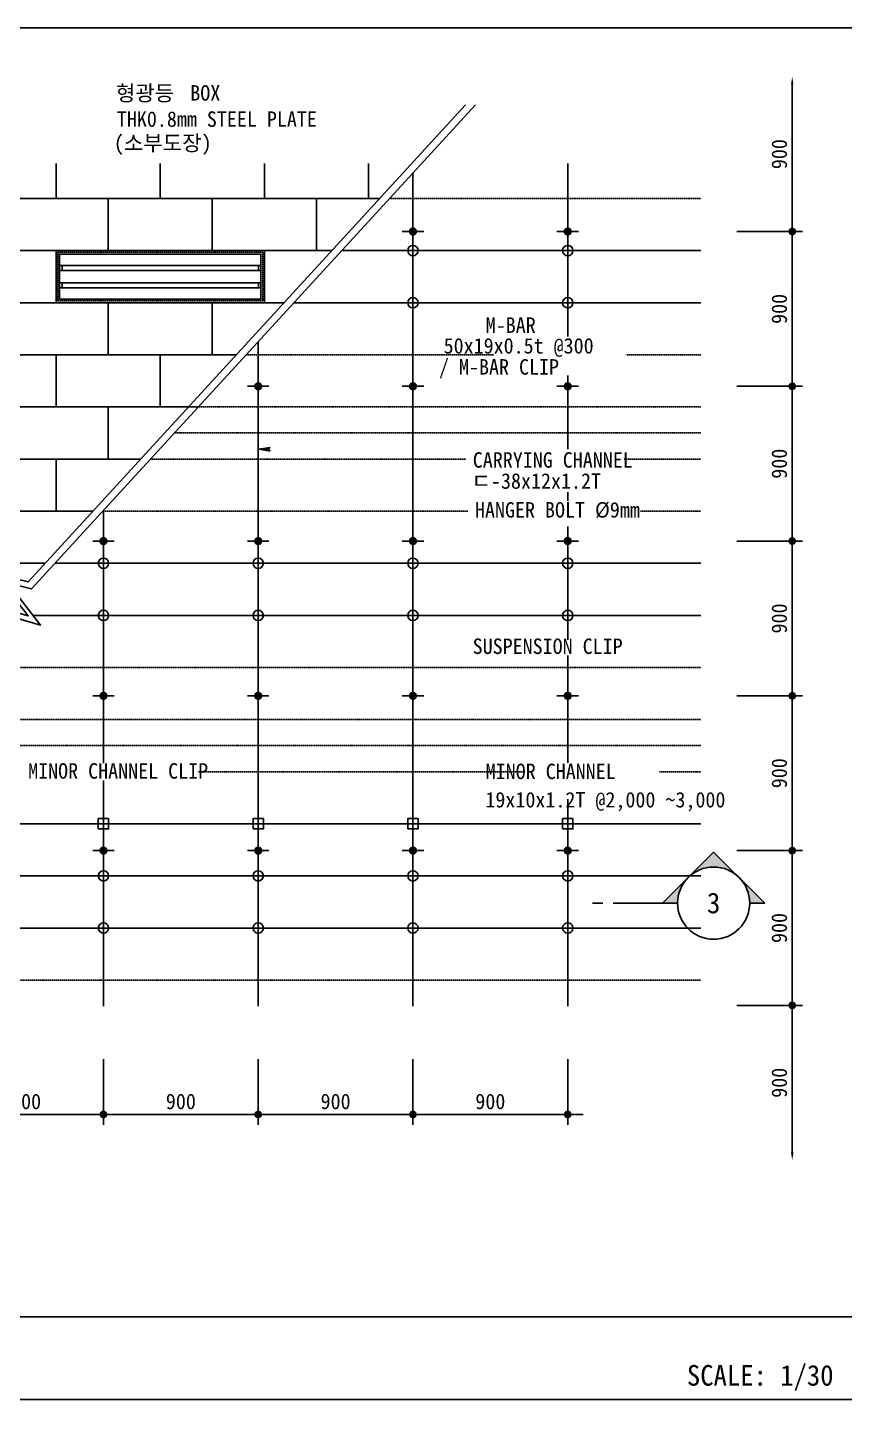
# Model space of a CAD drawing. Header units: millimetres. Extents: x 4197 to 36683, y 11436 to 28100.
# Drawn here: x 10278 to 15024, y 19965 to 28100 of the extents above; entities that cross this region are included whole.
import ezdxf
from ezdxf.enums import TextEntityAlignment as Align

# ---------------------------------------------------------------- set-up
doc = ezdxf.new("R2010")
doc.units = ezdxf.units.MM
doc.header["$MEASUREMENT"] = 0
doc.linetypes.add('HIDDEN', pattern=[0.375, 0.25, -0.125])
doc.layers.get('0').update_dxf_attribs({"linetype": 'CONTINUOUS'})
for name, color, linetype in [('1', 1, 'CONTINUOUS'), ('3', 6, 'CONTINUOUS'), ('9', 9, 'CONTINUOUS'), ('A-DIMS', 7, 'CONTINUOUS'), ('A-MKXS-LEAD', 7, 'CONTINUOUS'), ('CARRY', 4, 'CONTINUOUS'), ('CEILINGTILE', 5, 'CONTINUOUS'), ('FORM', 7, 'CONTINUOUS'), ('LIGHT', 7, 'CONTINUOUS'), ('POT', 7, 'CONTINUOUS'), ('TEX', 3, 'CONTINUOUS'), ('TEXT', 7, 'CONTINUOUS')]:
    doc.layers.add(name, color=color, linetype=linetype)
for name, color, linetype, lineweight in [('A-MKXS-MAK1', 3, 'CONTINUOUS', 25), ('A-MKXS-TEXT1', 3, 'CONTINUOUS', 25), ('A-MKXS-TEXT2', 7, 'CONTINUOUS', 25)]:
    doc.layers.add(name, color=color, linetype=linetype, lineweight=lineweight)
doc.styles.add('HY울릉도L', font='malgun.ttf')
doc.styles.add('돋움', font='')
doc.styles.add('돋움체', font='')
doc.styles.get('돋움').set_extended_font_data('DotumChe')
doc.styles.get('돋움체').set_extended_font_data('DotumChe')
doc.dimstyles.new('CDIM', dxfattribs={"dimtxt": 3, "dimasz": 1.5, "dimexe": 2, "dimexo": 1, "dimgap": 1, "dimtad": 1, "dimdec": 0, "dimrnd": 0.5, "dimzin": 0, "dimdsep": 32, "dimlunit": 6, "dimtxsty": 'HY울릉도L', "dimblk1": '_CIDOT', "dimblk2": '_CIDOT', "dimsah": 1, "dimcen": 5.5, "dimclrd": 2, "dimclre": 2, "dimclrt": 7, "dimadec": 0, "dimazin": 0, "dimtfac": 1, "dimtdec": 0, "dimtix": 1, "dimtmove": 2, "dimatfit": 1, "dimldrblk": '_CIDOT', "dimfxl": 1, "dimtolj": 1, "dimtzin": 0, "dimlwd": -1, "dimarcsym": 0})

# ---------------------------------------------------------------- blocks, each defined once
blk = doc.blocks.new('BKD1')
at = {"layer": 'TEXT', "color": 8}
for p, q in [((2.22, 0.36), (0, 0)), ((0, 0), (1.88, 0)), ((0, 0), (1.88, 0)), ((2.22, -0.36), (0, 0)), ((1.88, 0), (2.22, 0.36)), ((1.88, 0), (2.22, -0.36))]:
    blk.add_line(p, q, dxfattribs=at)
for points in [[(0, 0), (1.88, 0), (2.22, 0.36), (0, 0)], [(2.22, 0.36), (1.88, 0), (0, 0), (2.22, 0.36)], [(0, 0), (1.88, 0), (2.22, -0.36), (0, 0)], [(2.22, -0.36), (1.88, 0), (0, 0), (2.22, -0.36)]]:
    blk.add_solid(points, dxfattribs=at)
blk = doc.blocks.new('POT')
at = {"layer": 'POT', "color": 9}
for p, q in [((-1.25, 0), (1.25, 0)), ((0, -1.25), (0, 1.25))]:
    blk.add_line(p, q, dxfattribs=at)
at = {"layer": 'POT', "color": 41, "const_width": 0.384}
blk.add_lwpolyline([(0, 0.29, -1), (0, -0.29, -1)], format="xyb", close=True, dxfattribs=at)
blk = doc.blocks.new('_CIDOT')
at = {"color": 0, "linetype": 'ByBlock'}
blk.add_line((2, 0), (-1, 0), dxfattribs=at)
at = {"color": 0, "linetype": 'ByBlock', "const_width": 0.5}
blk.add_lwpolyline([(-0.25, 0, 1), (0.25, 0, 1)], format="xyb", close=True, dxfattribs=at)
blk = doc.blocks.new('*D18')
at = {"layer": 'A-DIMS', "lineweight": -2, "transparency": 16777216}
for p, q in [((9816.9, 22104.4), (9816.9, 21722.2)), ((10716.9, 22104.4), (10716.9, 21722.2))]:
    blk.add_line(p, q, dxfattribs=at)
at = {"layer": 'A-DIMS', "transparency": 16777216}
blk.add_line((9861.9, 21782.2), (10671.9, 21782.2), dxfattribs=at)
at = {"layer": 'A-DIMS', "transparency": 16777216, "xscale": 45, "yscale": 45, "zscale": 45, "rotation": 180}
blk.add_blockref('_CIDOT', (9816.9, 21782.2), dxfattribs=at)
at = {"layer": 'A-DIMS', "transparency": 16777216, "xscale": 45, "yscale": 45, "zscale": 45}
blk.add_blockref('_CIDOT', (10716.9, 21782.2), dxfattribs=at)
at = {"layer": 'A-DIMS', "color": 3, "transparency": 16777216, "insert": (10266.9, 21857.3), "char_height": 90, "attachment_point": 5, "style": '돋움체'}
blk.add_mtext('\\A1;900', dxfattribs=at)
blk = doc.blocks.new('*D19')
at = {"layer": 'A-DIMS', "lineweight": -2, "transparency": 16777216}
for p, q in [((11616.9, 22104.4), (11616.9, 21722.2)), ((12516.9, 22104.4), (12516.9, 21722.2))]:
    blk.add_line(p, q, dxfattribs=at)
at = {"layer": 'A-DIMS', "transparency": 16777216}
blk.add_line((11661.9, 21782.2), (12471.9, 21782.2), dxfattribs=at)
at = {"layer": 'A-DIMS', "transparency": 16777216, "xscale": 45, "yscale": 45, "zscale": 45, "rotation": 180}
blk.add_blockref('_CIDOT', (11616.9, 21782.2), dxfattribs=at)
at = {"layer": 'A-DIMS', "transparency": 16777216, "xscale": 45, "yscale": 45, "zscale": 45}
blk.add_blockref('_CIDOT', (12516.9, 21782.2), dxfattribs=at)
at = {"layer": 'A-DIMS', "color": 3, "transparency": 16777216, "insert": (12066.9, 21857.3), "char_height": 90, "attachment_point": 5, "style": '돋움체'}
blk.add_mtext('\\A1;900', dxfattribs=at)
blk = doc.blocks.new('*D20')
at = {"layer": 'A-DIMS', "lineweight": -2, "transparency": 16777216}
for p, q in [((12516.9, 22104.4), (12516.9, 21722.2)), ((13416.9, 22104.4), (13416.9, 21722.2))]:
    blk.add_line(p, q, dxfattribs=at)
at = {"layer": 'A-DIMS', "transparency": 16777216}
blk.add_line((12561.9, 21782.2), (13371.9, 21782.2), dxfattribs=at)
at = {"layer": 'A-DIMS', "transparency": 16777216, "xscale": 45, "yscale": 45, "zscale": 45, "rotation": 180}
blk.add_blockref('_CIDOT', (12516.9, 21782.2), dxfattribs=at)
at = {"layer": 'A-DIMS', "transparency": 16777216, "xscale": 45, "yscale": 45, "zscale": 45}
blk.add_blockref('_CIDOT', (13416.9, 21782.2), dxfattribs=at)
at = {"layer": 'A-DIMS', "color": 3, "transparency": 16777216, "insert": (12966.9, 21857.3), "char_height": 90, "attachment_point": 5, "style": '돋움체'}
blk.add_mtext('\\A1;900', dxfattribs=at)
blk = doc.blocks.new('*D21')
at = {"layer": 'A-DIMS', "lineweight": -2, "transparency": 16777216}
for p, q in [((10716.9, 22104.4), (10716.9, 21722.2)), ((11616.9, 22104.4), (11616.9, 21722.2))]:
    blk.add_line(p, q, dxfattribs=at)
at = {"layer": 'A-DIMS', "transparency": 16777216}
blk.add_line((10761.9, 21782.2), (11571.9, 21782.2), dxfattribs=at)
at = {"layer": 'A-DIMS', "transparency": 16777216, "xscale": 45, "yscale": 45, "zscale": 45, "rotation": 180}
blk.add_blockref('_CIDOT', (10716.9, 21782.2), dxfattribs=at)
at = {"layer": 'A-DIMS', "transparency": 16777216, "xscale": 45, "yscale": 45, "zscale": 45}
blk.add_blockref('_CIDOT', (11616.9, 21782.2), dxfattribs=at)
at = {"layer": 'A-DIMS', "color": 3, "transparency": 16777216, "insert": (11166.9, 21857.3), "char_height": 90, "attachment_point": 5, "style": '돋움체'}
blk.add_mtext('\\A1;900', dxfattribs=at)
blk = doc.blocks.new('*D22')
at = {"layer": 'A-DIMS', "lineweight": -2, "transparency": 16777216}
for p, q in [((14400.6, 24216.5), (14782.7, 24216.5)), ((14400.6, 23316.5), (14782.7, 23316.5))]:
    blk.add_line(p, q, dxfattribs=at)
at = {"layer": 'A-DIMS', "transparency": 16777216}
blk.add_line((14722.7, 23361.5), (14722.7, 24171.5), dxfattribs=at)
at = {"layer": 'A-DIMS', "transparency": 16777216, "xscale": 45, "yscale": 45, "zscale": 45}
for p, rotation in [((14722.7, 24216.5), 90), ((14722.7, 23316.5), 270)]:
    blk.add_blockref('_CIDOT', p, dxfattribs=dict(at, rotation=rotation))
at = {"layer": 'A-DIMS', "color": 3, "transparency": 16777216, "insert": (14647.7, 23766.5), "char_height": 90, "attachment_point": 5, "rotation": 90, "style": '돋움체'}
blk.add_mtext('\\A1;900', dxfattribs=at)
blk = doc.blocks.new('*D23')
at = {"layer": 'A-DIMS', "lineweight": -2, "transparency": 16777216}
for p, q in [((14400.6, 25116.5), (14782.7, 25116.5)), ((14400.6, 24216.5), (14782.7, 24216.5))]:
    blk.add_line(p, q, dxfattribs=at)
at = {"layer": 'A-DIMS', "transparency": 16777216}
blk.add_line((14722.7, 24261.5), (14722.7, 25071.5), dxfattribs=at)
at = {"layer": 'A-DIMS', "transparency": 16777216, "xscale": 45, "yscale": 45, "zscale": 45}
for p, rotation in [((14722.7, 25116.5), 90), ((14722.7, 24216.5), 270)]:
    blk.add_blockref('_CIDOT', p, dxfattribs=dict(at, rotation=rotation))
at = {"layer": 'A-DIMS', "color": 3, "transparency": 16777216, "insert": (14647.7, 24666.5), "char_height": 90, "attachment_point": 5, "rotation": 90, "style": '돋움체'}
blk.add_mtext('\\A1;900', dxfattribs=at)
blk = doc.blocks.new('*D24')
at = {"layer": 'A-DIMS', "lineweight": -2, "transparency": 16777216}
for p, q in [((14400.6, 26016.5), (14782.7, 26016.5)), ((14400.6, 25116.5), (14782.7, 25116.5))]:
    blk.add_line(p, q, dxfattribs=at)
at = {"layer": 'A-DIMS', "transparency": 16777216}
blk.add_line((14722.7, 25161.5), (14722.7, 25971.5), dxfattribs=at)
at = {"layer": 'A-DIMS', "transparency": 16777216, "xscale": 45, "yscale": 45, "zscale": 45}
for p, rotation in [((14722.7, 26016.5), 90), ((14722.7, 25116.5), 270)]:
    blk.add_blockref('_CIDOT', p, dxfattribs=dict(at, rotation=rotation))
at = {"layer": 'A-DIMS', "color": 3, "transparency": 16777216, "insert": (14647.7, 25566.5), "char_height": 90, "attachment_point": 5, "rotation": 90, "style": '돋움체'}
blk.add_mtext('\\A1;900', dxfattribs=at)
blk = doc.blocks.new('*D25')
at = {"layer": 'A-DIMS', "lineweight": -2, "transparency": 16777216}
for p, q in [((14400.6, 26916.5), (14782.7, 26916.5)), ((14400.6, 26016.5), (14782.7, 26016.5))]:
    blk.add_line(p, q, dxfattribs=at)
at = {"layer": 'A-DIMS', "transparency": 16777216}
blk.add_line((14722.7, 26061.5), (14722.7, 26871.5), dxfattribs=at)
at = {"layer": 'A-DIMS', "transparency": 16777216, "xscale": 45, "yscale": 45, "zscale": 45}
for p, rotation in [((14722.7, 26916.5), 90), ((14722.7, 26016.5), 270)]:
    blk.add_blockref('_CIDOT', p, dxfattribs=dict(at, rotation=rotation))
at = {"layer": 'A-DIMS', "color": 3, "transparency": 16777216, "insert": (14647.7, 26466.5), "char_height": 90, "attachment_point": 5, "rotation": 90, "style": '돋움체'}
blk.add_mtext('\\A1;900', dxfattribs=at)
blk = doc.blocks.new('*D31')
at = {"layer": 'A-DIMS', "lineweight": -2, "transparency": 16777216}
for p, q in [((14400.6, 23316.5), (14782.7, 23316.5)), ((14400.6, 22416.5), (14782.7, 22416.5))]:
    blk.add_line(p, q, dxfattribs=at)
at = {"layer": 'A-DIMS', "transparency": 16777216}
blk.add_line((14722.7, 22461.5), (14722.7, 23271.5), dxfattribs=at)
at = {"layer": 'A-DIMS', "transparency": 16777216, "xscale": 45, "yscale": 45, "zscale": 45}
for p, rotation in [((14722.7, 23316.5), 90), ((14722.7, 22416.5), 270)]:
    blk.add_blockref('_CIDOT', p, dxfattribs=dict(at, rotation=rotation))
at = {"layer": 'A-DIMS', "color": 3, "transparency": 16777216, "insert": (14647.7, 22866.5), "char_height": 90, "attachment_point": 5, "rotation": 90, "style": '돋움체'}
blk.add_mtext('\\A1;900', dxfattribs=at)
blk = doc.blocks.new('*D35')
at = {"layer": 'A-DIMS', "lineweight": -2, "transparency": 16777216}
blk.add_line((14400.6, 22416.5), (14782.7, 22416.5), dxfattribs=at)
at = {"layer": 'A-DIMS', "transparency": 16777216}
blk.add_line((14722.7, 21561.5), (14722.7, 22371.5), dxfattribs=at)
blk.add_solid([(14715.2, 21561.5), (14730.2, 21561.5), (14722.7, 21516.5)], dxfattribs=at)
at = {"layer": 'A-DIMS', "transparency": 16777216, "xscale": 45, "yscale": 45, "zscale": 45, "rotation": 90}
blk.add_blockref('_CIDOT', (14722.7, 22416.5), dxfattribs=at)
at = {"layer": 'A-DIMS', "color": 3, "transparency": 16777216, "insert": (14647.7, 21966.5), "char_height": 90, "attachment_point": 5, "rotation": 90, "style": '돋움체'}
blk.add_mtext('\\A1;900', dxfattribs=at)
blk = doc.blocks.new('*D36')
at = {"layer": 'A-DIMS', "transparency": 16777216}
blk.add_line((14722.7, 27771.5), (14722.7, 26961.5), dxfattribs=at)
at = {"layer": 'A-DIMS', "lineweight": -2, "transparency": 16777216}
blk.add_line((14400.6, 26916.5), (14782.7, 26916.5), dxfattribs=at)
at = {"layer": 'A-DIMS', "transparency": 16777216}
blk.add_solid([(14715.2, 27771.5), (14730.2, 27771.5), (14722.7, 27816.5)], dxfattribs=at)
at = {"layer": 'A-DIMS', "transparency": 16777216, "xscale": 45, "yscale": 45, "zscale": 45, "rotation": 270}
blk.add_blockref('_CIDOT', (14722.7, 26916.5), dxfattribs=at)
at = {"layer": 'A-DIMS', "color": 3, "transparency": 16777216, "insert": (14647.7, 27366.5), "char_height": 90, "attachment_point": 5, "rotation": 90, "style": '돋움체'}
blk.add_mtext('\\A1;900', dxfattribs=at)

msp = doc.modelspace()

# ---------------------------------------------------------------- hatches: boundary and pattern name
at = {"layer": 'A-MKXS-MAK1'}
h = msp.add_hatch(color=256, dxfattribs=at)
h.paths.add_polyline_path([(14265.4, 23308.2), (14116.9, 23159.7, -0.414214), (14413.9, 23159.7)])
h.paths.add_polyline_path([(14116.9, 23159.7), (13968.4, 23011.2), (14055.4, 23011.2, -0.198912)])
h.paths.add_polyline_path([(14413.9, 23159.7, -0.198912), (14475.4, 23011.2), (14562.4, 23011.2)])

# ---------------------------------------------------------------- linework, layer by layer
at = {"color": 9, "linetype": 'ByBlock'}
for p, q in [((14722.7, 26046.5), (14722.7, 26886.5)), ((14722.7, 25146.5), (14722.7, 25986.5)), ((14722.7, 24246.5), (14722.7, 25086.5)), ((14722.7, 23346.5), (14722.7, 24186.5))]:
    msp.add_line(p, q, dxfattribs=at)
msp.add_lwpolyline([(25759.4, 28100.1), (25759.4, 12014.1), (4196.9, 12014.1), (4196.9, 28100.1)], close=True)
for points in [[(7741.4, 22111.5), (10136.1, 24723.1), (10278.2, 24681.1), (10087.9, 24926.4), (10278.8, 24878.7), (12823.1, 27653.5)], [(7798.5, 22111.5), (10157.8, 24684.6), (10351, 24627.6), (10160.6, 24872.9), (10298.8, 24838.4), (12880.2, 27653.5)]]:
    msp.add_lwpolyline(points)
at = {"layer": '1', "linetype": 'HIDDEN'}
for p, q in [((12380.4, 27108.5), (14191.6, 27108.5)), ((11546.9, 26199.5), (12987, 26199.5)), ((13756, 26199.5), (14191.6, 26199.5)), ((11269.1, 25896.5), (14191.6, 25896.5)), ((10991.2, 25593.5), (12824.5, 25593.5)), ((13746, 25593.5), (14191.6, 25593.5)), ((10713.4, 25290.5), (12836.3, 25290.5)), ((13839.8, 25290.5), (14191.6, 25290.5)), ((9879.9, 24381.5), (14191.6, 24381.5)), ((9602, 24078.5), (14191.6, 24078.5)), ((11269, 23775.5), (13161.3, 23775.5)), ((13950.8, 23775.5), (14191.6, 23775.5)), ((8212.9, 22563.5), (14191.6, 22563.5))]:
    msp.add_line(p, q, dxfattribs=at)
at = {"layer": '1'}
msp.add_line((14191.6, 23472.5), (9046.4, 23472.5), dxfattribs=at)
for points in [[(10686.9, 23442.5), (10686.9, 23502.5), (10746.9, 23502.5), (10746.9, 23442.5)], [(11586.9, 23442.5), (11586.9, 23502.5), (11646.9, 23502.5), (11646.9, 23442.5)], [(12486.9, 23442.5), (12486.9, 23502.5), (12546.9, 23502.5), (12546.9, 23442.5)], [(13386.9, 23442.5), (13386.9, 23502.5), (13446.9, 23502.5), (13446.9, 23442.5)]]:
    msp.add_lwpolyline(points, close=True, dxfattribs=at)
at = {"layer": '3'}
for p, q in [((12102.6, 26805.5), (14191.6, 26805.5)), ((11824.7, 26502.5), (14191.6, 26502.5)), ((10435.6, 24987.5), (14191.6, 24987.5)), ((10306.8, 24684.5), (14191.6, 24684.5)), ((8768.5, 23169.5), (14191.6, 23169.5)), ((8490.7, 22866.5), (14191.6, 22866.5))]:
    msp.add_line(p, q, dxfattribs=at)
at = {"layer": '3', "linetype": 'HIDDEN'}
for p, q in [((14191.6, 25745), (11130.1, 25745)), ((14191.6, 23927), (9463.1, 23927))]:
    msp.add_line(p, q, dxfattribs=at)
at = {"layer": '9'}
for centre in [(12516.9, 26805.5), (13416.9, 26805.5), (12516.9, 26502.5), (13416.9, 26502.5), (10716.9, 24987.5), (11616.9, 24987.5), (12516.9, 24987.5), (13416.9, 24987.5), (10716.9, 24684.5), (11616.9, 24684.5), (12516.9, 24684.5), (13416.9, 24684.5), (10716.9, 23169.5), (11616.9, 23169.5), (12516.9, 23169.5), (13416.9, 23169.5), (10716.9, 22866.5), (11616.9, 22866.5), (12516.9, 22866.5), (13416.9, 22866.5)]:
    msp.add_circle(centre, 30, dxfattribs=at)
at = {"layer": 'A-MKXS-LEAD'}
for points in [[(10562, 26800.1, 0, 30, 0), (10562, 26890.1, 0, 0, 0), (10562, 27702.1, 0, 0, 0), (10746.2, 27702.1, 0, 0, 0)], [(14036.8, 26202.1, 0, 30, 0), (14036.8, 26292.1, 0, 0, 0), (14036.8, 26362.6, 0, 0, 0), (13337.3, 26362.6, 0, 0, 0)], [(14036.8, 25899.1, 0, 30, 0), (14036.8, 25989.1, 0, 0, 0), (14036.8, 26199.5, 0, 0, 0)], [(14036.8, 25596.1, 0, 30, 0), (14036.8, 25686.1, 0, 0, 0), (14036.8, 25896.5, 0, 0, 0)], [(11616.9, 25651.1, 0, 30, 0), (11706.9, 25651.1, 0, 0, 0), (12516.9, 25651.1, 0, 0, 0)], [(12516.9, 25651.1, 0, 30, 0), (12606.9, 25651.1, 0, 0, 0), (12679.6, 25651.1, 0, 0, 0), (12739.6, 25584.4, 0, 0, 0), (12834.7, 25584.4, 0, 0, 0)], [(11631.7, 25131.7, 0, 30, 0), (11688.1, 25201.8, 0, 0, 0), (11759.7, 25290.6, 0, 0, 0), (12673.8, 25290.6, 0, 0, 0)], [(12545.8, 25131.7, 0, 30, 0), (12602.2, 25201.8, 0, 0, 0), (12673.8, 25290.6, 0, 0, 0), (12860.3, 25290.6, 0, 0, 0)], [(12531.4, 24670.7, 0, 30, 0), (12586.3, 24599.4, 0, 0, 0), (12665, 24497.3, 0, 0, 0), (12833.9, 24497.3, 0, 0, 0)], [(12802.7, 23484.4, 0, 30, 0), (12802.7, 23574.4, 0, 0, 0), (12802.7, 23775.5, 0, 0, 0), (12918.6, 23775.5, 0, 0, 0)]]:
    msp.add_lwpolyline(points, format="xyseb", dxfattribs=at)
at = {"layer": 'A-MKXS-MAK1'}
for p, q in [((13968.4, 23011.2), (14265.4, 23308.2)), ((14562.4, 23011.2), (14265.4, 23308.2)), ((13561.8, 23011.2), (13621.8, 23011.2)), ((13681.8, 23011.2), (14055.4, 23011.2)), ((14475.4, 23011.2), (14562.4, 23011.2))]:
    msp.add_line(p, q, dxfattribs=at)
msp.add_circle((14265.4, 23011.2), 210, dxfattribs=at)
at = {"layer": 'CARRY', "color": 4}
for p, q in [((12516.9, 27257.4), (12516.9, 23730)), ((13416.9, 27311.5), (13416.9, 26306.3)), ((11616.9, 26275.8), (11616.9, 22412)), ((13416.9, 26072.9), (13416.9, 25651.2)), ((13416.9, 25401.7), (13416.9, 25350.6)), ((10716.9, 25294.3), (10716.9, 23825)), ((13416.9, 25202.1), (13416.9, 24542.7)), ((13416.9, 24451.5), (13416.9, 23826.7)), ((10716.9, 23724.7), (10716.9, 22412)), ((12516.9, 23730), (12516.9, 22412)), ((13416.9, 23615.5), (13416.9, 22412))]:
    msp.add_line(p, q, dxfattribs=at)
at = {"layer": 'CEILINGTILE'}
for p, q in [((10440.9, 27311.5), (10440.9, 27108.5)), ((11046.9, 27311.5), (11046.9, 27108.5)), ((11652.9, 27311.5), (11652.9, 27108.5)), ((12258.9, 27311.5), (12258.9, 27108.5)), ((5388.2, 27108.5), (12323.4, 27108.5)), ((10743.9, 27108.5), (10743.9, 26805.5)), ((11349.9, 27108.5), (11349.9, 26805.5)), ((11955.9, 27108.5), (11955.9, 26805.5)), ((5388.2, 26805.5), (12045.6, 26805.5)), ((10440.9, 26805.5), (10440.9, 26502.5)), ((11652.9, 26805.5), (11652.9, 26502.5)), ((11652.9, 26805.5), (11652.9, 26502.5)), ((5388.2, 26502.5), (11767.7, 26502.5)), ((10743.9, 26502.5), (10743.9, 26199.5)), ((11349.9, 26502.5), (11349.9, 26199.5)), ((5388.2, 26199.5), (11489.9, 26199.5)), ((10440.9, 26199.5), (10440.9, 25896.5)), ((11046.9, 26199.5), (11046.9, 25896.5)), ((5388.2, 25896.5), (11269.1, 25896.5)), ((10743.9, 25896.5), (10743.9, 25593.5)), ((6507.5, 25593.5), (10934.2, 25593.5)), ((10440.9, 25593.5), (10440.9, 25290.5)), ((5388.2, 25290.5), (10656.4, 25290.5)), ((9769.7, 24987.5), (10378.5, 24987.5))]:
    msp.add_line(p, q, dxfattribs=at)
at = {"layer": 'FORM', "linetype": 'Continuous'}
for p, q in [((15087.7, 20605.6), (4196.9, 20605.6)), ((25759.4, 20125.6), (4196.9, 20125.6))]:
    msp.add_line(p, q, dxfattribs=at)
at = {"layer": 'LIGHT'}
for p, q in [((10460.9, 26719), (11632.9, 26719)), ((10460.9, 26689), (11632.9, 26689)), ((10460.9, 26619), (11632.9, 26619)), ((10460.9, 26589), (11632.9, 26589))]:
    msp.add_line(p, q, dxfattribs=at)
for points in [[(10440.9, 26502.5), (10440.9, 26805.5), (11652.9, 26805.5), (11652.9, 26502.5)], [(10460.9, 26522.5), (10460.9, 26785.5), (11632.9, 26785.5), (11632.9, 26522.5)]]:
    msp.add_lwpolyline(points, close=True, dxfattribs=at)
at = {"layer": 'LIGHT', "linetype": 'HIDDEN'}
msp.add_lwpolyline([(10450.9, 26512.5), (10450.9, 26795.5), (11642.9, 26795.5), (11642.9, 26512.5)], close=True, dxfattribs=at)
at = {"layer": 'LIGHT'}
for points in [[(10475.9, 26689), (10475.9, 26719)], [(11617.9, 26719), (11617.9, 26689)], [(10475.9, 26589), (10475.9, 26619)], [(11617.9, 26619), (11617.9, 26589)]]:
    msp.add_lwpolyline(points, dxfattribs=at)

# ---------------------------------------------------------------- block references
at = {"layer": 'A-DIMS', "xscale": 50, "yscale": 50, "zscale": 50}
msp.add_blockref('POT', (13416.9, 26916.5), dxfattribs=at)
at = {"layer": 'CEILINGTILE', "xscale": 50, "yscale": 50, "zscale": 50}
for p in [(12516.9, 26916.5), (11616.9, 26016.5), (12516.9, 26016.5), (13416.9, 26016.5), (10716.9, 25116.5), (11616.9, 25116.5), (12516.9, 25116.5), (13416.9, 25116.5), (10716.9, 24216.5), (11616.9, 24216.5), (12516.9, 24216.5), (13416.9, 24216.5), (10716.9, 23316.5), (11616.9, 23316.5), (12516.9, 23316.5), (13416.9, 23316.5)]:
    msp.add_blockref('POT', p, dxfattribs=at)
at = {"layer": 'TEXT', "xscale": 30, "yscale": 30, "zscale": 30}
msp.add_blockref('BKD1', (11620.7, 25650.6), dxfattribs=at)

# ---------------------------------------------------------------- texts
at = {"layer": 'A-MKXS-TEXT1', "style": '돋움체'}
for s, p in [('형광등', (10789, 27676)), ('BOX', (11221.8, 27677.6)), ('THK0.8mm STEEL PLATE', (10794.8, 27525.3)), ('(소부도장)', (10777.6, 27386.3)), ('M-BAR', (12940.1, 26327)), ('50x19x0.5t @300', (12695.2, 26207)), ('/ M-BAR CLIP', (12668.3, 26084.4)), ('CARRYING CHANNEL', (12864.7, 25543.3)), ('ㄷ-38x12x1.2T', (12857.5, 25420.8)), ('HANGER BOLT Ø9mm', (12877.6, 25253.1)), ('SUSPENSION CLIP', (12863.9, 24459.8)), ('MINOR CHANNEL CLIP', (10278.7, 23734.9)), ('MINOR CHANNEL ', (12940, 23732.1)), ('19x10x1.2T @2,000 ~3,000', (12938.1, 23567.4))]:
    msp.add_text(s, height=90, dxfattribs=at).set_placement(p)
at = {"layer": 'A-MKXS-TEXT2', "style": '돋움체'}
msp.add_text('3', height=120, dxfattribs=at).set_placement((14265.4, 23011.2), align=Align.MIDDLE)
at = {"layer": 'TEX', "style": '돋움'}
msp.add_text('SCALE: 1/30', height=120, dxfattribs=at).set_placement((14963, 20205.2), align=Align.RIGHT)

# ---------------------------------------------------------------- dimensions: what is measured, and where the dimension line sits
at = {"layer": 'A-DIMS'}
for base, p1, p2, angle, override, picture, middle in [((14722.7, 26916.5), (14370.6, 27816.5), (14370.6, 26916.5), 270, {"dimscale": 30, "dimtxsty": '돋움체', "dimse1": 1, "dimclrd": 256, "dimclre": 256, "dimclrt": 3, "dimatfit": 0}, '*D36', (14647.7, 27366.5)), ((14722.7, 26916.5), (14370.6, 26016.5), (14370.6, 26916.5), 90, {"dimscale": 30, "dimtxsty": '돋움체', "dimclrd": 256, "dimclre": 256, "dimclrt": 3}, '*D25', (14647.7, 26466.5)), ((14722.7, 26016.5), (14370.6, 25116.5), (14370.6, 26016.5), 90, {"dimscale": 30, "dimtxsty": '돋움체', "dimclrd": 256, "dimclre": 256, "dimclrt": 3}, '*D24', (14647.7, 25566.5)), ((14722.7, 25116.5), (14370.6, 24216.5), (14370.6, 25116.5), 90, {"dimscale": 30, "dimtxsty": '돋움체', "dimclrd": 256, "dimclre": 256, "dimclrt": 3}, '*D23', (14647.7, 24666.5)), ((14722.7, 24216.5), (14370.6, 23316.5), (14370.6, 24216.5), 90, {"dimscale": 30, "dimtxsty": '돋움체', "dimclrd": 256, "dimclre": 256, "dimclrt": 3}, '*D22', (14647.7, 23766.5)), ((14722.7, 23316.5), (14370.6, 22416.5), (14370.6, 23316.5), 90, {"dimscale": 30, "dimtxsty": '돋움체', "dimclrd": 256, "dimclre": 256, "dimclrt": 3}, '*D31', (14647.7, 22866.5)), ((14722.7, 22416.5), (14370.6, 21516.5), (14370.6, 22416.5), 90, {"dimscale": 30, "dimtxsty": '돋움체', "dimse1": 1, "dimclrd": 256, "dimclre": 256, "dimclrt": 3, "dimatfit": 0}, '*D35', (14647.7, 21966.5))]:
    dim = msp.add_linear_dim(base=base, p1=p1, p2=p2, angle=angle, text='900', dimstyle='CDIM', override=override, dxfattribs=at)
    dim.commit()
    dim.dimension.update_dxf_attribs({"geometry": picture, "text_midpoint": middle})
for base, p1, p2, picture, middle in [((10716.9, 21782.2), (9816.9, 22134.4), (10716.9, 22134.4), '*D18', (10266.9, 21857.3)), ((11616.9, 21782.2), (10716.9, 22134.4), (11616.9, 22134.4), '*D21', (11166.9, 21857.3)), ((12516.9, 21782.2), (11616.9, 22134.4), (12516.9, 22134.4), '*D19', (12066.9, 21857.3)), ((13416.9, 21782.2), (12516.9, 22134.4), (13416.9, 22134.4), '*D20', (12966.9, 21857.3))]:
    dim = msp.add_linear_dim(base=base, p1=p1, p2=p2, text='900', dimstyle='CDIM', override={"dimscale": 30, "dimtxsty": '돋움체', "dimclrd": 256, "dimclre": 256, "dimclrt": 3}, dxfattribs=at)
    dim.commit()
    dim.dimension.update_dxf_attribs({"geometry": picture, "text_midpoint": middle})

doc.saveas('drawing.dxf')
